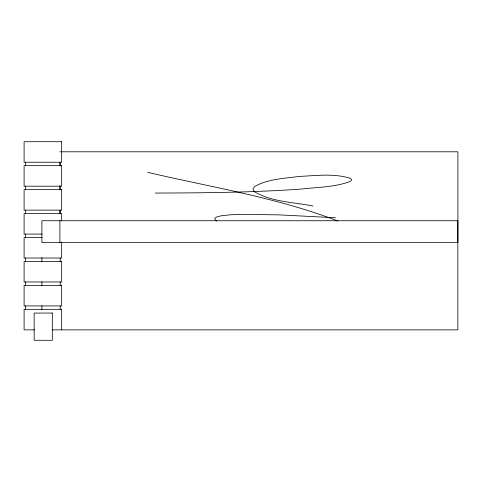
<?xml version="1.0" encoding="UTF-8"?>
<svg xmlns="http://www.w3.org/2000/svg" width="482" height="482" viewBox="0 0 482 482"><rect width="100%" height="100%" fill="white"/><g stroke="black" fill="none" stroke-linecap="round" stroke-linejoin="round"><path stroke-width="0.72" d="M155.234 193.059C203.808 192.908 252.429 192.481 300.901 189.095C317.457 187.13 334.851 187.384 350.571 181.25L351.77 179.75L350.643 178.388C334.231 173.213 316.475 175.605 299.575 176.412C284.458 178.442 268.185 178.858 254.617 186.522L253.026 188.956L254.122 191.541C271.661 202.066 293.369 202.115 312.969 206.007M59.895 151.8L457.9 151.8L457.9 242.633L41.892 242.633L41.892 220.732L457.9 220.732M42.127 234.083L24.1 234.083L24.1 213.556L61.66 213.556L61.66 220.889M42.127 237.506L24.1 237.506L24.1 258.027L61.66 258.027L61.66 241.904M34.614 329.869L24.1 329.869L24.1 309.342L61.66 309.342L61.66 329.869M52.424 329.869L457.84 329.869L457.84 220.732M335.502 217.75L278.759 214.858L241.711 214.363L229.631 214.852L221.346 215.755L216.484 217.014L214.659 218.557L215.508 220.328L216.761 221.105M147.727 172.327C211.357 187.311 276.837 197.427 338.027 221.087M60.154 162.241L60.154 165.663M60.154 186.191L60.154 189.607M60.154 210.134L60.154 213.556M60.154 258.027L60.154 261.449M60.154 281.976L60.154 285.398M60.154 305.919L60.154 309.342M59.895 162.289L59.895 166.037M59.895 185.516L59.895 190.01M59.895 210.242L59.895 213.99M59.895 220.732L59.895 242.633M41.892 257.677L41.892 261.437M41.892 281.741L41.892 285.501M41.892 305.805L41.892 309.565M25.6 162.241L25.6 165.663M25.6 186.191L25.6 189.607M25.6 210.134L25.6 213.556M25.6 234.083L25.6 237.506M25.6 258.027L25.6 261.449M25.6 281.976L25.6 285.398M25.6 305.919L25.6 309.342M61.66 141.714L24.1 141.714L24.1 162.241L61.66 162.241L61.66 141.714M61.66 165.663L24.1 165.663L24.1 186.191L61.66 186.191L61.66 165.663M61.66 189.607L24.1 189.607L24.1 210.134L61.66 210.134L61.66 189.607M61.66 261.449L24.1 261.449L24.1 281.976L61.66 281.976L61.66 261.449M61.66 285.398L24.1 285.398L24.1 305.919L61.66 305.919L61.66 285.398M52.303 313.059L34.162 313.059L34.162 340.286L52.303 340.286L52.303 313.059"/></g></svg>
